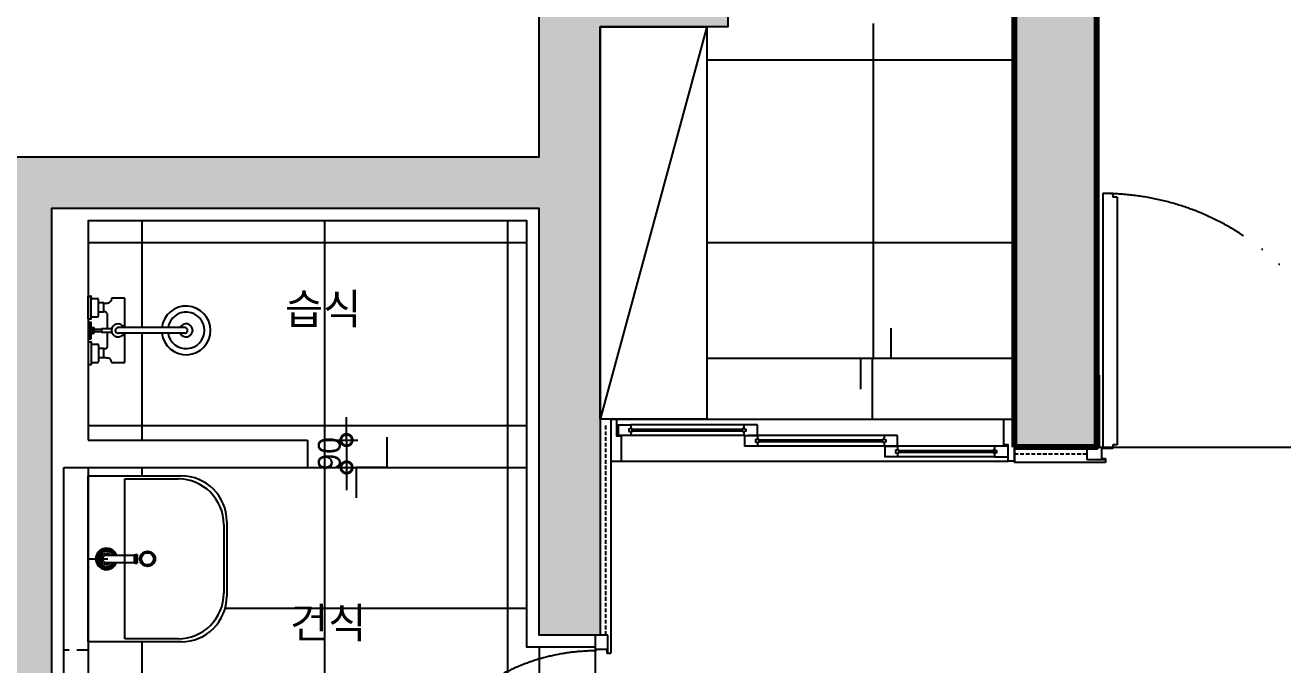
# Model space of a CAD drawing. Header units: millimetres. Extents: x 0 to 460316, y -63250 to 103204.
# Drawn here: x 234820 to 238948, y 92511 to 94611 of the extents above; entities that cross this region are included whole.
import ezdxf
from ezdxf.enums import TextEntityAlignment as Align

# ---------------------------------------------------------------- set-up
doc = ezdxf.new("R2010")
doc.units = ezdxf.units.MM
doc.header["$LTSCALE"] = 25
for name, pattern in [('ACAD_ISO05W100', [33, 24, -3, 0, -3, 0, -3]), ('DASHED', [0.75, 0.5, -0.25]), ('HID', [2.5, 1.5, -1])]:
    doc.linetypes.add(name, pattern=pattern)
for name, color, linetype in [('07-DIM WAL', 5, 'Continuous'), ('2-con', 2, 'Continuous'), ('ac-door', 30, 'Continuous'), ('ac-furniture', 152, 'Continuous'), ('ac-Ref', 8, 'Continuous'), ('ac-wall', 241, 'Continuous'), ('ac-wall-fin', 3, 'Continuous'), ('BATH', 4, 'Continuous'), ('CO-BATH', 6, 'Continuous'), ('FORM(YOURNAME)-11', 1, 'Continuous'), ('가구', 1, 'Continuous'), ('도면층8', 8, 'Continuous')]:
    doc.layers.add(name, color=color, linetype=linetype)
doc.styles.add('YOURNAME', font='HY울릉도M.TTF')
doc.styles.add('스타일1', font='HY울릉도M.TTF')
doc.styles.add('이윤정', font='l_10646.ttf')
doc.dimstyles.new('30', dxfattribs={"dimscale": 30, "dimtxt": 2.5, "dimasz": 2.5, "dimexe": 1.25, "dimexo": 2, "dimtad": 1, "dimdec": 0, "dimtxsty": '스타일1', "dimblk": 'DOTSMALL', "dimcen": 2.5, "dimclrd": 1, "dimclre": 1, "dimclrt": 7, "dimadec": 0, "dimazin": 0, "dimtfac": 1, "dimtdec": 0, "dimtix": 1, "dimtmove": 0, "dimatfit": 3, "dimldrblk": 'DOTSMALL', "dimfxl": 1.25, "dimarcsym": 0})
pattern_1 = [(0, (-66596.61737768754, -53103.5097948224), (0, 600), []), (90, (-66596.61737768754, -53103.5097948224), (-600, 3.673940397442059e-14), [])]

# ---------------------------------------------------------------- blocks, each defined once
blk = doc.blocks.new('샤워수전')
at = {"layer": 'ac-furniture'}
for p, q in [((-37.49999999999272, 1.455191522836685e-11), (-112.4999999999927, 1.455191522836685e-11)), ((-112.4999999999927, 1.455191522836685e-11), (-112.4999999999927, -8.999999999985448)), ((-37.49999999999272, 1.455191522836685e-11), (-37.49999999999272, -8.999999999985448)), ((37.50000000000728, 1.455191522836685e-11), (112.5000000000073, 1.455191522836685e-11)), ((37.50000000000728, 1.455191522836685e-11), (37.50000000000728, -8.999999999985448)), ((112.5000000000073, 1.455191522836685e-11), (112.5000000000073, -8.999999999985448)), ((-38.49999999999272, -9.999999999985448), (-111.4999999999927, -9.999999999985448)), ((-104.9999999999927, -12.99999999998545), (-104.9999999999927, -30.99999999998545)), ((-47.99999999999272, -33.99999999998545), (-101.9999999999927, -33.99999999998545)), ((-88.13560488796065, -33.99999999998545), (-89.99999999999272, -35.86439511201752)), ((-89.99999999999272, -50.86439511201752), (-89.99999999999272, -35.86439511201752)), ((-61.86439511202479, -33.99999999998545), (-59.99999999999272, -35.86439511201752)), ((-59.99999999999272, -50.86439511201752), (-59.99999999999272, -35.86439511201752)), ((-44.99999999999272, -12.99999999998545), (-44.99999999999272, -30.99999999998545)), ((-26.99999999999272, -2.864395112017519), (-27.49999999999272, -3.364395112017519)), ((-27.49999999999272, -3.364395112017519), (-27.49999999999272, -9.364395112017519)), ((-27.49999999999272, -9.364395112017519), (-26.99999999999272, -9.864395112017519)), ((-26.99999999999272, -2.864395112017519), (27.00000000000728, -2.864395112017519)), ((-26.99999999999272, -9.864395112017519), (27.00000000000728, -9.864395112017519)), ((-9.999999999992724, -9.864395112017519), (-9.999999999992724, -15.36439511201752)), ((-9.999999999992724, -15.36439511201752), (-9.499999999992724, -15.86439511201752)), ((-9.499999999992724, -15.86439511201752), (9.500000000007276, -15.86439511201752)), ((-9.099999999853026, -15.86439511201752), (-9.099999999853026, -20.06439511197095)), ((-9.099999999853026, -20.06439511197095), (9.100000000100408, -20.06439511197095)), ((-3.999999999992724, -20.06439511197095), (-3.999999999992724, -43.36439511201752)), ((4.000000000007276, -20.06439511197095), (4.000000000007276, -43.36439511201752)), ((9.100000000100408, -15.86439511201752), (9.100000000100408, -20.06439511197095)), ((10.00000000000728, -15.36439511201752), (9.500000000007276, -15.86439511201752)), ((10.00000000000728, -9.864395112017519), (10.00000000000728, -15.36439511201752)), ((27.00000000000728, -2.864395112017519), (27.50000000000728, -3.364395112017519)), ((27.50000000000728, -9.364395112017519), (27.00000000000728, -9.864395112017519)), ((27.50000000000728, -3.364395112017519), (27.50000000000728, -9.364395112017519)), ((38.50000000000728, -9.999999999985448), (111.5000000000073, -9.999999999985448)), ((45.00000000000728, -12.99999999998545), (45.00000000000728, -30.99999999998545)), ((48.00000000000728, -33.99999999998545), (102.0000000000073, -33.99999999998545)), ((61.86439511203935, -33.99999999998545), (60.00000000000728, -35.86439511201752)), ((60.00000000000728, -50.86439511201752), (60.00000000000728, -35.86439511201752)), ((88.1356048879752, -33.99999999998545), (90.00000000000728, -35.86439511201752)), ((90.00000000000728, -50.86439511201752), (90.00000000000728, -35.86439511201752)), ((105.0000000000073, -12.99999999998545), (105.0000000000073, -30.99999999998545)), ((-104.9999999999927, -76.36440231603046), (-104.9999999999927, -120.3643749907933)), ((-89.49999999999272, -51.36439511201752), (-89.99999999999272, -50.86439511201752)), ((-89.49999999999272, -51.36439511201752), (-60.49999999999272, -51.36439511201752)), ((-60.49999999999272, -51.36439511201752), (-59.99999999999272, -50.86439511201752)), ((-5.77330269174854, -61.91294491149893), (-53.82818862143176, -61.91294491149893)), ((-5.77330269174854, -43.36439511201752), (-5.77330269174854, -77.36439511201752)), ((5.773702692014922, -43.36439511201752), (-5.77330269174854, -43.36439511201752)), ((4.545899009106506, -77.36439511201752), (5.773702692014922, -77.36439511201752)), ((5.773702692014922, -43.36439511201752), (5.773702692014922, -77.36439511201752)), ((53.82818862167915, -61.91279089426098), (5.773702692014922, -61.91279089426098)), ((60.50000000000728, -51.36439511201752), (60.00000000000728, -50.86439511201752)), ((60.50000000000728, -51.36439511201752), (89.50000000000728, -51.36439511201752)), ((89.50000000000728, -51.36439511201752), (90.00000000000728, -50.86439511201752)), ((106.0000000000073, -120.3643951120175), (106.0000000000073, -76.38205905094219)), ((-104.9999999999927, -120.3643951120175), (-9.499999999992724, -120.3643951120175)), ((-9.499999999992724, -316.9075429933), (-9.499999999992724, -98.36439511201752)), ((9.500000000007276, -316.9075429933), (9.500000000007276, -98.36439511201752)), ((9.500000000007276, -120.3643951120175), (106.0000000000073, -120.3643951120175)), ((-9.499999999992724, -315.438937776009), (-9.510565162861894, -315.4643472756579)), ((-9.499999999992724, -315.438937776009), (-9.510565162861894, -315.4643472756579)), ((-9.499999999992724, -314.207874683183), (-9.505654351312842, -314.2181904502067)), ((-9.499999999992724, -316.9075429933), (-9.035036904730077, -319.8320333619922)), ((-9.499999999992724, -316.9075429933), (-9.035036904730077, -319.8320333619922)), ((-9.035036904730077, -319.8320333619922), (-7.685661446295853, -322.4702542370505)), ((-9.035036904730077, -319.8320333619922), (-7.685661446295853, -322.4702542370505)), ((-7.685661446295853, -322.4702542370505), (-5.583959896575834, -324.5639581777941)), ((-7.685661446295853, -322.4702542370505), (-5.583959896575834, -324.5639581777941)), ((-5.583959896575834, -324.5639581777941), (-2.935661446295853, -325.9081988551043)), ((-5.583959896575834, -324.5639581777941), (-2.935661446295853, -325.9081988551043)), ((-2.935661446295853, -325.9081988551043), (7.275957614183426e-12, -326.3713926253695)), ((-2.935661446295853, -325.9081988551043), (7.275957614183426e-12, -326.3713926253695)), ((7.275957614183426e-12, -326.3713926253695), (2.935661446776066, -325.9081988551043)), ((7.275957614183426e-12, -326.3713926253695), (2.935661446776066, -325.9081988551043)), ((2.935661446776066, -325.9081988551043), (5.583959896823217, -324.5639581777941)), ((2.935661446776066, -325.9081988551043), (5.583959896823217, -324.5639581777941)), ((5.583959896823217, -324.5639581777941), (7.685661446776066, -322.4702542370505)), ((5.583959896823217, -324.5639581777941), (7.685661446776066, -322.4702542370505)), ((7.685661446776066, -322.4702542370505), (9.03503690497746, -319.8320333619922)), ((7.685661446776066, -322.4702542370505), (9.03503690497746, -319.8320333619922)), ((9.03503690497746, -319.8320333619922), (9.500000000007276, -316.9075429933)), ((9.03503690497746, -319.8320333619922), (9.500000000007276, -316.9075429933))]:
    blk.add_line(p, q, dxfattribs=at)
for centre, radius, start, end in [((-111.4999999999927, -8.999999999752617), 1, 180, 270), ((-107.9999999999927, -12.99999999975262), 3, 0, 90), ((-101.9999999999927, -30.99999999975262), 3, 180, 270), ((-47.99999999999272, -30.99999999975262), 3, 270, 0), ((-41.99999999999272, -12.99999999975262), 3, 90, 180), ((-38.49999999999272, -8.999999999752617), 1, 270, 0), ((38.50000000000728, -8.999999999752617), 1, 180, 270), ((42.00000000000728, -12.99999999975262), 3, 0, 90), ((48.00000000000728, -30.99999999975262), 3, 180, 270), ((102.0000000000073, -30.99999999975262), 3, 270, 0), ((108.0000000000073, -12.99999999975262), 3, 90, 180), ((111.5000000000073, -8.999999999752617), 1, 270, 0), ((7.275957614183426e-12, -98.36439511201752), 21.5, 296.2062961458904, 243.7942278504468), ((7.275957614183426e-12, -98.36439511201752), 9.5, 0, 180), ((7.275957614183426e-12, -321.5133745253406), 80, 96.81996702588303, 83.18003297411698), ((7.275957614183426e-12, -321.5133745253406), 60, 99.11017015924081, 80.88982984075919), ((7.275957614183426e-12, -321.5133745253406), 21.5522680307, 116.1542253807769, 63.8457746192231), ((7.275957614183426e-12, -321.5133745253406), 21.5501968505, 116.1569295555528, 63.84307044444723)]:
    blk.add_arc(centre, radius, start, end, dxfattribs=at)
for points in [[(-17.69373947893473, -2.864468095343909), (-17.72736679715308, -2.853840226991451)], [(22.30626052106527, -2.864468095343909), (22.27263320284692, -2.853840226991451)], [(-104.9999999999927, -76.36439511201752), (-102.9887918874083, -76.33863276870397), (-100.9964747112172, -76.07243267934246), (-99.06278341844882, -75.52380511349475), (-97.22759781055356, -74.70389279814844), (-95.52872908207792, -73.62970288259385), (-94.00117381964083, -72.32329884821957), (-93.31166390422004, -71.59123707724211), (-92.67644198936614, -70.81160882160475), (-92.09889375883358, -69.98834492660535), (-91.8326518419126, -69.56169319989567), (-91.70531206181477, -69.34485515415145), (-91.58188282930496, -69.12576813482156)], [(-53.82818862119893, -61.9128384138312), (-54.74214602773282, -61.85698089258221), (-56.08084310054983, -61.56372039088455), (-57.3678812242506, -61.00214543727634), (-58.55026144207659, -60.15683564565552), (-59.33720729150082, -59.32308663403091)], [(-5.77330269174854, -77.36439511201752), (-5.738629679886799, -77.60761056187039), (-5.72682708431239, -77.6452663969103)], [(5.773702692014922, -77.36439511201752), (5.73902968015318, -77.60761056187039), (5.728259468225588, -77.64219306058658)], [(53.82858862146531, -61.9128384138312), (54.7425460279992, -61.85698089258221), (56.08124310081621, -61.56372039088455), (57.36828122451698, -61.00214543727634), (58.55066144234297, -60.15683564565552), (59.3376072917672, -59.32308663403091)], [(89.00000000000728, -53.36439511178469), (89.35067545413767, -57.37255426657794), (89.5259927655643, -59.37663563013484), (89.7012608090954, -61.38072130455112), (89.78905620170553, -62.38275002221053), (89.87596299430152, -63.38485649110225), (90.16825799644721, -65.37363607877342), (90.41938536009548, -66.3473981735151), (90.73995836335962, -67.30059220640396), (91.12811127911118, -68.22832054177707), (91.34692529403401, -68.6811246212892), (91.46240646648948, -68.9045015033189), (91.58188282955234, -69.12576813482156)], [(106.0000000000073, -76.38205905094219), (105.0000000000073, -76.36439511201752), (102.9887918876557, -76.33863276870397), (100.9964747116974, -76.07243267934246), (99.0627834186962, -75.52380511349475), (97.22759781080094, -74.70389279814844), (95.5287290823253, -73.62970288259385), (94.00117381988821, -72.32329884821957), (93.31166390446742, -71.59123707724211), (92.67644198961352, -70.81160882160475), (92.09889375908097, -69.98834492660535), (91.83265184215998, -69.56169319989567), (91.70531206206215, -69.34485515415145), (91.58188282955234, -69.12576813482156)]]:
    blk.add_spline(points, degree=3, dxfattribs=at)
for points, knots in [([(-88.82494844518078, -51.36439511203207), (-88.85412541364349, -51.69772844536055), (-88.8833023821062, -52.03106177868904), (-88.9124793505689, -52.36439511201752), (-88.94165630110365, -52.69772824057145), (-89.08777880584239, -54.36711009043211), (-89.2920158049019, -56.7045378749317), (-89.52636513279867, -59.37661757715978), (-89.67097162576829, -61.04675766105356), (-89.79076048383286, -62.38267671472568), (-89.89687318177312, -63.71865459955006), (-90.069951497062, -65.05215287010651), (-90.40832292029518, -66.3507736485335), (-90.72856880637119, -67.30483139683201), (-91.05239972238633, -68.07871266172151), (-91.30785592422035, -68.60695537502761), (-91.46156878690817, -68.90494841101463), (-91.54177810717374, -69.05216148434556), (-91.58188282930496, -69.12576813482156)], [-1.003823242490735, -1.003823242490735, -1.003823242490735, -1.003823242490735, 0, 0, 0, 1.003822625803766, 5.027292904338545, 7.03902804382435, 9.050763184832075, 10.05663076159242, 11.06249862843851, 13.07264305524391, 14.07826603122035, 15.08392298809282, 16.08957827210449, 16.59248095409125, 16.84394294438646, 17.09540571221282, 17.09540571221282, 17.09540571221282, 17.09540571221282]), ([(-59.33695719646494, -59.32322201783245), (-59.52971793055622, -59.05756802736141), (-60.0087091248206, -58.39744436291221), (-60.56013885917491, -57.15110106786597), (-60.84201171361929, -55.56563420471502), (-60.9422729620419, -53.95006154975272), (-61.03658963891212, -52.86671971518081), (-61.08032707426901, -52.36434203361569), (-61.10934582215123, -52.03102639308781), (-61.13836457003345, -51.69771075255994), (-61.16738331791566, -51.36439511203207)], [0, 0, 0, 0, 0.9835814198903122, 2.444101705576033, 4.038660494740149, 5.788022247639605, 7.300749490984606, 7.300749490984606, 7.300749490984606, 8.304408030305042, 8.304408030305042, 8.304408030305042, 8.304408030305042]), ([(59.33735719673132, -59.32322201783245), (59.5301179308226, -59.05756802736141), (60.00910912508698, -58.39744436291221), (60.56053885944129, -57.15110106786597), (60.84241171388567, -55.56563420471502), (60.94267296230828, -53.95006154975272), (61.0369896391785, -52.86671971518081), (61.08072707453539, -52.36434203361569), (61.10974582241761, -52.03102639308781), (61.13876457029983, -51.69771075255994), (61.16778331818205, -51.36439511203207)], [0, 0, 0, 0, 0.9835814198903122, 2.444101705576033, 4.038660494740149, 5.788022247639605, 7.300749490984606, 7.300749490984606, 7.300749490984606, 8.304408030305042, 8.304408030305042, 8.304408030305042, 8.304408030305042]), ([(88.82495870160346, -51.36439511203207), (88.85413225134107, -51.69772844536055), (88.88330580107868, -52.03106177868904), (88.91247935081628, -52.36439511201752), (88.94165290054661, -52.69772844527324), (88.97082645027695, -53.03106177852897), (89.00000000000728, -53.36439511178469)], [-1.003822625785243, -1.003822625785243, -1.003822625785243, -1.003822625785243, 0, 0, 0, 1.003822625551522, 1.003822625551522, 1.003822625551522, 1.003822625551522])]:
    blk.add_open_spline(points, degree=3, knots=knots, dxfattribs=at)
blk = doc.blocks.new('_DotSmall')
at = {"color": 0, "linetype": 'ByBlock', "const_width": 0.5}
blk.add_lwpolyline([(-0.0625, 0, 1), (0.0625, 0, 1)], format="xyb", close=True, dxfattribs=at)
blk = doc.blocks.new('*D380')
at = {"layer": '07-DIM WAL', "color": 1, "lineweight": -2}
for p, q in [((-5629.533589582021, -35406.31329487213), (-5629.533589582021, -35331.31329487213)), ((-5697.649473873027, -35406.31329487213), (-5592.033589582021, -35406.31329487213)), ((-5629.533589582021, -35406.31329487213), (-5629.533589582021, -35496.31329487213)), ((-5697.649473873027, -35496.31329487213), (-5592.033589582021, -35496.31329487213)), ((-5629.533589582021, -35496.31329487213), (-5629.533589582021, -35571.31329487213))]:
    blk.add_line(p, q, dxfattribs=at)
at = {"layer": 'Defpoints', "color": 0}
for p in [(-5757.649473873027, -35406.31329487213), (-5757.649473873027, -35496.31329487213), (-5629.533589582021, -35496.31329487213)]:
    blk.add_point(p, dxfattribs=at)
at = {"layer": '07-DIM WAL', "color": 1, "lineweight": -2, "xscale": 75, "yscale": 75, "zscale": 75}
for p, rotation in [((-5629.533589582021, -35406.31329487213), 270), ((-5629.533589582021, -35496.31329487213), 90)]:
    blk.add_blockref('_DotSmall', p, dxfattribs=dict(at, rotation=rotation))
at = {"layer": '07-DIM WAL', "color": 7, "insert": (-5685.78358958203, -35451.31329487212), "char_height": 75, "attachment_point": 5, "rotation": 90, "style": '스타일1'}
blk.add_mtext('90', dxfattribs=at)
blk = doc.blocks.new('A$C43c8e90a')
h = blk.add_hatch()
h.set_pattern_fill('_USER', scale=600, double=1, pattern_type=0)
h.set_pattern_definition(pattern_1)
h.paths.add_polyline_path([(32577.456551918, 13066.74712238678), (30322.456551918, 13066.74712238678), (30322.456551918, 11659.74712238796), (30342.456551918, 11659.74712238796), (30342.456551918, 11649.74712238796), (30367.45655191921, 11649.74712238796), (30367.4565519204, 12499.74712238542), (30407.4565519204, 12499.74712238542), (30407.4565519204, 12498.80542427005, -0.4004913051079977), (31217.45655191767, 11649.74775148981), (31217.45655191767, 11649.7471223863), (31242.45655191776, 11649.7471223863), (31242.45655191776, 11659.92165479045), (31709.456551918, 11659.92165479045), (31709.456551918, 12366.74712238678), (32234.456551918, 12366.74712238678), (32577.456551918, 12366.74712238678)])
h.paths.add_polyline_path([(34302.456551918, 13421.74712238678), (32577.456551918, 13421.74712238678), (32577.456551918, 13066.74712238678), (32577.456551918, 12366.74712238678), (33434.456551918, 12366.74712238678), (34302.456551918, 12366.74712238678)])
h.paths.add_polyline_path([(35232.456551918, 12631.74712238678), (35867.456551918, 12631.74712238678), (35867.456551918, 13421.74712238678), (35092.456551918, 13421.74712238678), (34302.456551918, 13421.74712238678), (34302.456551918, 12366.74712238678), (34302.456551918, 11595.63231177317), (34567.456551918, 11595.63231177317), (35147.456551918, 11595.63231177317), (35232.456551918, 11595.63231177317)])
h.paths.add_polyline_path([(35158.456551918, 3924.747122386776), (35005.456551918, 3924.747122386776), (32305.456551918, 3924.747122386776), (31790.45655191642, 3924.747122386776), (31790.45655191642, 3769.747122386529), (31800.45655191642, 3769.747122386543), (31800.45655191642, 3744.747122386776, -0.399871792444394), (32612.59474920662, 2971.624467742346), (32613.57920656234, 2971.624467742346), (32613.57920656234, 2931.624467742346), (31800.456551918, 2931.624467741218), (31800.456551918, 2906.624467741218), (31790.456551918, 2906.624467741203), (31790.456551918, 2844.747122386776), (31980.456551918, 2844.747122386776), (31980.456551918, 2854.747122386776), (32030.456551918, 2854.747122386769), (35018.456551918, 2854.747122386783), (35068.45655191799, 2854.747122386769), (35068.45655191799, 2844.747122386776), (35158.456551918, 2844.747122386776)])
h.paths.add_polyline_path([(32167.456551918, 3829.747122386776, -1), (32047.456551918, 3829.747122386776, -1)], flags=16)
h.paths.add_polyline_path([(31800.45655191642, 3744.747122386776), (31800.456551911, 2971.624467741218), (32612.59474920662, 2971.624467742346, 0.3998717924443939)], flags=17)
h.paths.add_polyline_path([(27162.456551918, 10371.76440410902), (27137.45655191799, 10371.76440410902), (26247.456551918, 10371.76440410904), (26222.456551918, 10371.76440410902), (26222.456551918, 10361.74712238678), (26152.53305340227, 10361.74712238678), (26152.53305340227, 9272.329202740832), (27162.456551918, 9272.329202740832)])
h = blk.add_hatch()
h.set_pattern_fill('_USER', scale=600, double=1, pattern_type=0)
h.set_pattern_definition(pattern_1)
h.paths.add_polyline_path([(25562.456551918, 8914.747122386776), (24842.456551918, 8914.747122386776), (24122.456551918, 8914.747122386776), (24122.456551918, 8887.247122386776), (24427.456551918, 8887.247122386776, -0.414213562373095), (24577.456551918, 8737.247122386776), (24577.456551918, 8492.247122386776, -0.4142135623730951), (24427.456551918, 8342.247122386776), (24122.456551918, 8342.247122386776), (24122.456551918, 8218.71723568932), (24168.82061613264, 8217.612389236529), (24168.82061613264, 8224.820568801886, -0.4142135623730951), (24172.82061613264, 8228.820568801886), (24184.93689388601, 8228.820568801886, -0.4142135623730951), (24188.93689388601, 8224.820568801886), (24188.93689388601, 8217.133022328213), (24269.21495699156, 8215.22001200953, -0.4072523879788155), (24283.85761141381, 8200.224269142374, -0.3717239760441174), (24298.5631723743, 8214.623160272487, -0.003515168850176892), (24329.48480845464, 8213.78094645356, -0.212895747325907), (24344.89581428243, 8219.069476441582, -0.02188718661985364), (24672.91791526305, 8183.260960917833, -0.2920779422682452), (24758.20442681773, 8078.464604609697, -0.03623466771687046), (24762.456551918, 8019.866823322714, -0.03623466771192052), (24758.20442681779, 7961.269042043758, -0.29207794226907), (24672.91791526302, 7856.472685735222, -0.02188718661971346), (24344.89581428436, 7820.664170211596, -0.2128957473514062), (24329.48480845464, 7825.952700199465, -0.003515168850151014), (24298.56317237453, 7825.110486380545, -0.3717239760478759), (24283.85761141381, 7839.50937751068, -0.4072523879786914), (24269.21495699156, 7824.513634643525), (24122.456551918, 7821.016410963726), (24122.456551918, 7639.747122386776), (25602.456551918, 7639.747122386783), (25602.456551918, 7651.586988925017), (25129.2964184563, 7651.586988924966), (25129.29641845629, 7683.586988924966), (25130.07126886037, 7683.586988924966, -0.3186883346906755), (25602.456551918, 8285.45505254643), (25602.456551918, 8324.692010203486), (25562.456551918, 8324.714842332789)])
h.paths.add_polyline_path([(25562.456551918, 9724.747122386776), (24122.456551918, 9724.747122386776), (24122.456551918, 9477.247122386783), (24131.45655191776, 9477.247122386783, -0.4142135623730951), (24132.45655191776, 9476.247122386783), (24132.45655191776, 9472.747122386776, 0.4142135623721628), (24135.45655191776, 9469.747122386783), (24153.45655191776, 9469.747122386783, -0.4142135623730951), (24156.45655191776, 9466.747122386783), (24156.45655191776, 9412.747122386798, -0.4142135623743828), (24153.45655191776, 9409.747122386783), (24135.45655191776, 9409.747122386783, 0.4142172114565775), (24132.45655191799, 9406.747085010582), (24132.45655191776, 9403.247122386783, -0.4142135623730951), (24131.45655191776, 9402.247122386783), (24122.456551918, 9402.247122386783), (24122.456551918, 9327.247122386783), (24131.45655191776, 9327.247122386783, -0.4142135623730951), (24132.45655191776, 9326.247122386783), (24132.45655191776, 9322.747122386776, 0.4142135623721628), (24135.45655191776, 9319.747122386783), (24153.45655191776, 9319.747122386783, -0.4142135623730951), (24156.45655191776, 9316.747122386783), (24156.45655191776, 9262.747122386798, -0.4142135623743606), (24153.45655191776, 9259.747122386783), (24135.45655191776, 9259.747122386783, 0.4142172114565775), (24132.45655191799, 9256.747085010582), (24132.45655191776, 9253.247122386783, -0.4142135623730951), (24131.45655191776, 9252.247122386783), (24122.456551918, 9252.247122386783), (24122.456551918, 9004.747122386776), (24842.456551918, 9004.747122386776), (24842.456551918, 8914.747122386776), (25562.456551918, 8914.747122386776)])
h.paths.add_polyline_path([(24138.32094703002, 9373.847122386876), (24138.72094702993, 9373.847122386876), (24138.32094703002, 9374.247122386783)], flags=16)
edge = h.paths.add_edge_path(flags=16)
edge.add_line((24364.53599162957, 9355.247122386783), (24242.82094703002, 9355.247122386783))
edge.add_line((24242.82094703002, 9355.247122386783), (24242.82094703002, 9259.747122386783))
edge.add_line((24242.82094703002, 9259.747122386783), (24198.82094703002, 9259.747122386783))
edge.add_spline(control_points=[(24198.82094703002, 9259.747122386783), (24198.82848197973, 9260.418146590491), (24198.84354681932, 9261.759744396317), (24198.57616610202, 9263.760734604912), (24198.02576029724, 9265.70073531507), (24197.20293828147, 9267.542350158714), (24196.12518503051, 9269.246954361406), (24195.03224752142, 9270.524840343307), (24194.05573552864, 9271.44448111677), (24193.27544554128, 9272.080290146878), (24192.5887592436, 9272.562096526322), (24192.0908540511, 9272.872571766966), (24191.80187731856, 9273.042634232566), (24191.65550575788, 9273.124371143866), (24191.58232005282, 9273.165239557471)], knot_values=[0, 0, 0, 0, 2.011373105731112, 4.021395547924806, 6.031409035873605, 8.041424563247064, 10.0514093719637, 12.06141349654371, 13.06706669719999, 14.0727142985489, 15.07836105531833, 15.58126905309736, 15.83273308169298, 16.08419659291641, 16.08419659291641, 16.08419659291641, 16.08419659291641], degree=3, periodic=0)
edge.add_spline(control_points=[(24191.58232005282, 9273.165239557471), (24191.50871340235, 9273.205344279602), (24191.36150032902, 9273.285553599868), (24191.06350729303, 9273.439266462556), (24190.53526457972, 9273.69472266439), (24189.76138331484, 9274.018553580405), (24188.80732556654, 9274.33879946648), (24187.50870478811, 9274.677170889714), (24186.17520651755, 9274.850249205003), (24184.83922863273, 9274.956361902943), (24183.50330957906, 9275.076150761008), (24181.83316949516, 9275.220757253977), (24179.16108979293, 9275.455106581874), (24176.82366200844, 9275.659343580934), (24175.15428015857, 9275.805466085672), (24174.82094703002, 9275.834643036207)], knot_values=[0, 0, 0, 0, 0.2514627678263643, 0.5029247581215692, 1.00582744010833, 2.011482724119999, 3.01713968099247, 4.022762656968908, 6.032907083774312, 7.038774950620397, 8.044642527380745, 10.05637766838847, 12.06811280787428, 16.09158308640905, 17.09540571221282, 17.09540571221282, 17.09540571221282, 17.09540571221282], degree=3, periodic=0)
edge.add_line((24174.44164966678, 9275.867825023553), (24173.82094703002, 9275.247122386783))
edge.add_line((24173.82094703002, 9275.247122386783), (24173.82094703002, 9304.747122386783))
edge.add_line((24173.82094703002, 9304.747122386783), (24173.32094703002, 9304.747122386783))
edge.add_line((24173.32094703002, 9304.747122386783), (24174.43292818285, 9303.63514123395))
edge.add_spline(control_points=[(24174.82089395162, 9303.666795312507), (24175.32327163318, 9303.710532747864), (24176.40661346776, 9303.804849424734), (24178.02218612272, 9303.905110673157), (24179.60765298587, 9304.186983527601), (24180.85399628092, 9304.738413261955), (24181.51411994536, 9305.21740445622), (24181.77977393584, 9305.410165190311)], knot_values=[0, 0, 0, 0, 1.512727243345001, 3.262088996244456, 4.856647785408573, 6.317168071094294, 7.300749490984606, 7.300749490984606, 7.300749490984606, 7.300749490984606], degree=3, periodic=0)
edge.add_spline(control_points=[(24181.77963855203, 9305.409915095275), (24182.06727370917, 9305.66283509766), (24182.71956238949, 9306.23639799669), (24183.49322003963, 9307.342980352856), (24184.05827668715, 9308.6410034586), (24184.3306681567, 9309.851326891192), (24184.35831630739, 9310.613612471578), (24184.36939033183, 9310.918933765577)], knot_values=[0, 0, 0, 0, 1.146482090706621, 2.599950915042485, 4.004170826729847, 5.374612935913888, 6.290275648728065, 6.290275648728065, 6.290275648728065, 6.290275648728065], degree=3, periodic=0)
edge.add_line((24184.3694968295, 9310.919687325804), (24184.3694968295, 9358.973819695027))
edge.add_line((24184.3694968295, 9358.973819695027), (24165.82094703002, 9358.973819695027))
edge.add_line((24165.82094703002, 9358.973819695027), (24165.82094703002, 9360.747122386783))
edge.add_line((24165.82094703002, 9360.747122386783), (24142.52094702997, 9360.747122386783))
edge.add_line((24142.52094702997, 9360.747122386783), (24142.52094702997, 9355.647122386923))
edge.add_line((24142.52094702997, 9355.647122386923), (24138.72094703016, 9355.647122386923))
edge.add_line((24138.72094703016, 9355.647122386923), (24137.82094703002, 9354.747122386783))
edge.add_line((24137.82094703002, 9354.747122386783), (24132.32094703002, 9354.747122386783))
edge.add_line((24132.32094703002, 9354.747122386783), (24132.32094703002, 9337.247122386783))
edge.add_line((24132.32094703002, 9337.247122386783), (24125.32094703002, 9337.247122386783))
edge.add_line((24125.32094703002, 9337.247122386783), (24125.32094703002, 9392.247122386783))
edge.add_line((24125.32094703002, 9392.247122386783), (24132.32094703002, 9392.247122386783))
edge.add_line((24132.32094703002, 9392.247122386783), (24132.32094703002, 9354.747122386783))
edge.add_line((24132.32094703002, 9354.747122386783), (24137.82094703002, 9354.747122386783))
edge.add_line((24137.82094703002, 9354.747122386783), (24138.72094703016, 9355.647122386923))
edge.add_line((24138.72094703016, 9355.647122386923), (24142.52094702997, 9355.647122386923))
edge.add_line((24142.52094702997, 9355.647122386923), (24142.52094702997, 9368.747122386783))
edge.add_line((24142.52094702997, 9368.747122386783), (24165.82094703002, 9368.747122386783))
edge.add_line((24165.82094703002, 9368.747122386783), (24165.82094703002, 9370.520825078791))
edge.add_line((24165.82094703002, 9370.520825078791), (24184.36934281226, 9370.520825078791))
edge.add_line((24184.36934281226, 9370.520825078791), (24184.36934281226, 9418.576047249015))
edge.add_spline(control_points=[(24181.77963855203, 9424.084729678543), (24182.06727370917, 9423.831809676158), (24182.71956238949, 9423.258246777128), (24183.49322003963, 9422.151664420962), (24184.05827668715, 9420.853641315218), (24184.3306681567, 9419.643317882626), (24184.35831630739, 9418.88103230224), (24184.36939033183, 9418.575711008241)], knot_values=[0, 0, 0, 0, 1.146482090706621, 2.599950915042485, 4.004170826729847, 5.374612935913888, 6.290275648728065, 6.290275648728065, 6.290275648728065, 6.290275648728065], degree=3, periodic=0)
edge.add_spline(control_points=[(24174.82089395162, 9425.827849461311), (24175.32327163318, 9425.784112025955), (24176.40661346776, 9425.689795349084), (24178.02218612272, 9425.589534100662), (24179.60765298587, 9425.307661246217), (24180.85399628092, 9424.756231511863), (24181.51411994536, 9424.277240317599), (24181.77977393584, 9424.084479583507)], knot_values=[0, 0, 0, 0, 1.512727243345001, 3.262088996244456, 4.856647785408573, 6.317168071094294, 7.300749490984606, 7.300749490984606, 7.300749490984606, 7.300749490984606], degree=3, periodic=0)
edge.add_line((24174.43329800904, 9425.859473365796), (24173.82094703002, 9425.247122386783))
edge.add_line((24173.82094703002, 9425.247122386783), (24173.82094703002, 9454.747122386783))
edge.add_line((24173.82094703002, 9454.747122386783), (24173.32094703002, 9454.747122386783))
edge.add_line((24173.32094703002, 9454.747122386783), (24174.44166287471, 9453.626406542084))
edge.add_spline(control_points=[(24173.82094703004, 9453.57208108838), (24174.15428036336, 9453.601254638117), (24174.48761369669, 9453.630428187855), (24174.82094703002, 9453.659601737592)], knot_values=[-1.003822625785243, -1.003822625785243, -1.003822625785243, -1.003822625785243, 0, 0, 0, 0], degree=3, periodic=0)
edge.add_spline(control_points=[(24174.82094703002, 9453.659601737592), (24175.15428036328, 9453.688775287323), (24175.48761369653, 9453.717948837053), (24175.82094702979, 9453.747122386783)], knot_values=[0, 0, 0, 0, 1.003822625551522, 1.003822625551522, 1.003822625551522, 1.003822625551522], degree=3, periodic=0)
edge.add_spline(control_points=[(24175.82094702979, 9453.747122386783), (24177.15700364392, 9453.863936864298), (24179.16108856515, 9454.039158580563), (24181.83316973117, 9454.273483600424), (24183.50330954984, 9454.41809449785), (24184.83922863814, 9454.537882780933), (24186.17520651437, 9454.643995621365), (24187.50870478869, 9454.817073875456), (24188.80732556635, 9455.15544530929), (24189.76138331494, 9455.475691192827), (24190.53526457967, 9455.799522109592), (24191.06350729315, 9456.054978311091), (24191.36150032889, 9456.208691174237), (24191.50871340233, 9456.288900494306), (24191.58232005282, 9456.329005216328)], knot_values=[0, 0, 0, 0, 4.023470278787017, 6.035205418272822, 8.04694055926026, 9.052808136020609, 10.05867600288681, 12.06882042969221, 13.07444340572679, 14.08010036252504, 15.08575564653671, 15.58865832852348, 15.8401203189256, 16.09158308664135, 16.09158308664135, 16.09158308664135, 16.09158308664135], degree=3, periodic=0)
edge.add_spline(control_points=[(24191.58232005282, 9456.329005216328), (24191.655505758, 9456.369873629934), (24191.80187731894, 9456.451610541219), (24192.09085404899, 9456.621673006906), (24192.58875926843, 9456.932148246618), (24193.27544534764, 9457.41395463363), (24194.05573623466, 9458.049763632582), (24195.03224378024, 9458.969404560063), (24196.12521515074, 9460.247289369203), (24197.20282830925, 9461.95189842389), (24198.02617007298, 9463.793495266531), (24198.57463697289, 9465.733563129179), (24198.8492552089, 9467.73430267183), (24198.80794580712, 9469.410346696532), (24198.83096581617, 9470.413849911783), (24198.83861096895, 9470.747122386783)], knot_values=[0, 0, 0, 0, 0.2514635112234309, 0.5029275398190478, 1.005835537598077, 2.011482294367507, 3.017129895716415, 4.022783096372697, 6.032787220952706, 8.04277202966934, 10.0527875570428, 12.06280104521559, 14.0728234871785, 16.0841965926768, 17.08435258787872, 17.08435258787872, 17.08435258787872, 17.08435258787872], degree=3, periodic=0)
edge.add_line((24198.83861096895, 9470.747122386783), (24242.82094703002, 9470.747122386783))
edge.add_line((24242.82094703002, 9470.747122386783), (24242.82094703002, 9374.247122386783))
edge.add_line((24242.82094703002, 9374.247122386783), (24364.53599162957, 9374.247122386783))
edge.add_arc((24443.96992644331, 9364.747122386783), 79.99999999997458, -173.1800329741527, 173.1800329741527, ccw=False)
edge = h.paths.add_edge_path(flags=0)
edge.add_line((24199.82094703002, 9369.356894615441), (24199.82094703002, 9370.520825078791))
edge.add_spline(control_points=[(24199.82094703002, 9370.520825078791), (24199.90327571561, 9370.514841876124), (24199.99752902395, 9370.507992056511), (24200.08684033951, 9370.479223500159), (24200.0981383264, 9370.47557762661)], knot_values=[0, 0, 0, 0, 0.2456745261493301, 0.281258430073282, 0.281258430073282, 0.281258430073282, 0.281258430073282], degree=3, periodic=0)
edge.add_arc((24220.82094703002, 9364.747122386783), 21.5000000000009, 164.4967733454718, 167.6192010828271)
h.paths.add_polyline_path([(25602.456551918, 8285.45505254643, 0.3186883346906755), (25130.07126886037, 7683.586988924966), (25141.29641845629, 7683.586988924966), (25141.29641845629, 7698.586988924966), (25602.45655191799, 7698.586988925017)], flags=17)
h = blk.add_hatch()
h.set_pattern_fill('_USER', color=256, scale=600, double=1, pattern_type=0)
h.set_pattern_definition([(0, (30600.10602579103, 44411.06041725889), (0, 600), []), (90, (30600.10602579103, 44411.06041725889), (-600, 3.673940397442059e-14), [])])
h.paths.add_polyline_path([(27162.456551918, 9272.329202740832), (26152.53305340227, 9272.329202740832), (26152.53305340227, 9073.747122386776), (27127.38005043374, 9073.747122386776), (27162.456551918, 9073.747122386776)])
at = {"layer": 'ac-Ref'}
h = blk.add_hatch(color=256, dxfattribs=at)
h.dxf.hatch_style = 1
h.paths.add_polyline_path([(27432.456551918, 12355.052533009), (26887.456551918, 12355.052533009), (26887.456551918, 13365.052533009), (27452.456551918, 13365.052533009), (27452.456551918, 13565.052533009), (26687.456551918, 13565.052533009), (26687.456551918, 12155.052533009), (27162.45655191799, 12155.052533009), (27162.456551918, 8981.747122386776), (27432.456551918, 8981.747122386776)])
h.paths.add_polyline_path([(30322.456551918, 11521.74712238678), (30322.456551918, 13766.74712238678), (30092.456551918, 13766.74712238678), (30092.456551918, 13365.052533009), (30132.456551918, 13365.052533009), (30132.456551918, 9190.052533009002), (28362.456551918, 9190.052533009002), (28362.456551918, 8981.747122386776), (30322.456551918, 8981.747122386776)])
h.paths.add_polyline_path([(34300.456551918, 11394.74712238678), (34567.456551918, 11394.74712238678), (34567.456551918, 11595.63231177317), (34302.456551918, 11595.63231177317), (34302.456551918, 12366.74712238678), (33434.456551918, 12366.74712238678), (33434.456551918, 12166.74712238678), (34124.456551918, 12166.74712238678), (34124.456551918, 9191.747122386776), (33312.456551918, 9191.747122386776), (33312.456551918, 9056.747122386776), (34307.456551918, 9056.747122386776), (34307.456551918, 9256.747122386776), (34300.456551918, 9256.747122386776)])
h.paths.add_polyline_path([(36067.456551918, 13621.74712238678), (35092.456551918, 13621.74712238678), (35092.456551918, 13421.74712238678), (35867.456551918, 13421.74712238678), (35867.456551918, 12631.74712238678), (35232.456551918, 12631.74712238678), (35232.456551918, 11595.63231177317), (35147.456551918, 11595.63231177317), (35147.456551918, 11394.74712238678), (35782.456551918, 11394.74712238678), (35782.456551918, 9256.747122386776), (35782.456551918, 9056.747122386776), (35792.456551918, 9056.747122386776), (35792.456551918, 4116.747122386776), (35005.456551918, 4116.747122386776), (35005.456551918, 3924.747122386776), (35958.456551918, 3924.747122386776), (35958.456551918, 2844.747122386776), (35068.456551918, 2844.747122386776), (35068.456551918, 2644.747122386776), (36067.456551918, 2644.747122386776)])
h.paths.add_polyline_path([(32234.456551918, 12366.74712238678), (31709.456551918, 12366.74712238678), (31709.456551918, 11521.74712238678), (31984.456551918, 11521.74712238678), (31984.456551918, 12166.74712238678), (32234.456551918, 12166.74712238678)])
h.paths.add_polyline_path([(33977.456551918, 7896.747122386776), (32927.456551918, 7896.747122386776), (32927.456551918, 7696.747122386776), (33977.456551918, 7696.747122386776)])
h.paths.add_polyline_path([(31900.456551918, 7896.747122386776), (31690.456551918, 7896.747122386776), (31690.456551918, 3924.747122386776), (32305.456551918, 3924.747122386776), (32305.456551918, 4116.747122386776), (31900.456551918, 4116.747122386776)])
h.paths.add_polyline_path([(31980.456551918, 2844.747122386776), (31780.456551918, 2844.747122386776), (31780.456551918, 2274.747122386776), (31980.456551918, 2274.747122386776)])
h.paths.add_polyline_path([(27260.456551918, 3944.747122386776), (27890.456551918, 3944.747122386776), (27890.456551918, 4144.747122386776), (27172.456551918, 4144.747122386776), (27172.456551918, 7599.747122386776), (26982.456551918, 7599.747122386776), (26982.456551918, 2659.747122386769), (26967.456551918, 2659.747122386776), (26967.456551918, 2459.747122386776), (27060.456551918, 2459.747122386776), (27060.456551918, 2274.747122386776), (27980.456551918, 2274.747122386776), (27980.456551918, 2474.747122386776), (27260.456551918, 2474.747122386776)])
h.paths.add_polyline_path([(23967.456551918, 7399.747122386776), (26052.456551918, 7399.747122386776), (26052.456551918, 7599.747122386776), (24002.456551918, 7599.747122386776), (24002.456551918, 9764.747122386776), (25602.456551918, 9764.747122386776), (25602.456551918, 8364.747122386776), (25802.456551918, 8364.747122386776), (25802.456551918, 10361.74712238678), (26222.456551918, 10361.74712238678), (26222.456551918, 10561.74712238678), (25602.456551918, 10561.74712238678), (25602.456551918, 9934.747122386776), (23767.456551918, 9934.747122386776), (23767.456551918, 2459.747122386776), (24387.456551918, 2459.747122386776), (24387.456551918, 2659.747122386776), (23967.456551918, 2659.747122386776)])
blk.add_line((24122.456551918, 8614.747122386776), (24187.456551918, 8614.747122386776))
for points in [[(26757.49480266013, 9372.329202740832), (26757.49480266013, 9272.329202740832), (26657.49480266013, 9272.329202740832), (26657.49480266013, 9172.329202740832)], [(25102.456551918, 9014.747122386776), (25102.456551918, 8914.747122386776), (25002.456551918, 8914.747122386776), (25002.456551918, 8814.747122386776)]]:
    blk.add_lwpolyline(points)
at = {"layer": '2-con', "lineweight": 80}
blk.add_lwpolyline([(27162.456551918, 8981.747122386776), (27162.45655191799, 12155.052533009), (26687.456551918, 12155.052533009), (26687.456551918, 13565.052533009), (27452.456551918, 13565.052533009), (27452.456551918, 13365.052533009), (26887.456551918, 13365.052533009), (26887.456551918, 12355.052533009), (27432.456551918, 12355.052533009), (27432.456551918, 8981.747122386776), (27162.456551918, 8981.747122386776)], dxfattribs=at)
at = {"layer": '2-con'}
blk.add_lwpolyline([(26052.456551918, 7599.747122386776), (26052.456551918, 7399.747122386776), (23967.456551918, 7399.747122386776), (23967.456551918, 2659.747122386776), (24387.456551918, 2659.747122386776), (24387.456551918, 2459.747122386776), (23767.456551918, 2459.747122386776), (23767.456551918, 9934.747122386776), (25602.456551918, 9934.747122386776), (25602.456551918, 10561.74712238678), (26222.456551918, 10561.74712238678), (26222.456551918, 10361.74712238678), (25802.456551918, 10361.74712238678), (25802.456551918, 8364.747122386776), (25602.456551918, 8364.747122386776), (25602.456551918, 9764.747122386776), (24002.456551918, 9764.747122386776), (24002.456551918, 7599.747122386776), (26052.456551918, 7599.747122386776)], dxfattribs=at)
at = {"layer": 'ac-door'}
for p, q in [((27485.25803888761, 9813.708742818184), (27453.25803888758, 9813.708742818155)), ((27453.25803888758, 9813.708742818155), (27453.25803888767, 8977.548609356425)), ((27485.25803888761, 9813.708742818184), (27485.25803888761, 9801.708742818184)), ((27500.25803888758, 9801.708742818184), (27485.25803888761, 9801.708742818184)), ((27500.25803888758, 9801.708742818184), (27500.25803888767, 8989.548609356425)), ((27401.61668537975, 8939.747122386776), (27401.61668537975, 8981.747122386776)), ((27401.61668537975, 8981.747122386776), (27449.45655191802, 8981.747122386776)), ((27449.456551918, 8943.747122386776), (27449.45655191802, 8981.747122386776)), ((27485.25803888767, 8977.548609356425), (27453.25803888767, 8977.548609356425)), ((27485.25803888767, 8989.548609356425), (27485.25803888767, 8977.548609356425)), ((27500.25803888767, 8989.548609356425), (27485.25803888767, 8989.548609356425)), ((27461.45655191802, 8939.747122386776), (27401.61668537975, 8939.747122386776)), ((27449.45655191802, 8943.747122386776), (27461.45655191802, 8943.747122386776)), ((27461.45655191802, 8943.747122386776), (27461.45655191802, 8939.747122386776)), ((25828.456551918, 8364.586988925024), (25786.456551918, 8364.586988925024)), ((25786.456551918, 8364.586988925024), (25786.456551918, 8316.747122386769)), ((25828.456551918, 8304.747122386769), (25828.456551918, 8364.586988925024)), ((25824.456551918, 8316.747122386776), (25786.456551918, 8316.747122386769)), ((25824.456551918, 8316.747122386769), (25824.456551918, 8304.747122386769)), ((25824.456551918, 8304.747122386769), (25828.456551918, 8304.747122386769))]:
    blk.add_line(p, q, dxfattribs=at)
at = {"layer": 'ac-furniture'}
for p, q in [((24122.456551918, 8887.247122386776), (24427.456551918, 8887.247122386776)), ((24122.456551918, 8342.247122386776), (24122.456551918, 8887.247122386776)), ((24577.456551918, 8737.247122386776), (24577.456551918, 8492.247122386776)), ((24427.456551918, 8342.247122386776), (24122.456551918, 8342.247122386776))]:
    blk.add_line(p, q, dxfattribs=at)
blk.add_lwpolyline([(25802.456551918, 10361.74712238678), (26152.53305340227, 10361.74712238678), (26152.53305340227, 9073.747122386776), (25802.456551918, 9073.747122386776)], close=True, dxfattribs=at)
for centre, start, end in [((24427.456551918, 8737.247122386776), 0, 90), ((24427.456551918, 8492.247122386776), 270, 0)]:
    blk.add_arc(centre, 150, start, end, dxfattribs=at)
at = {"layer": 'ac-Ref'}
for p, q in [((26152.53305340227, 10361.74712238678), (25802.456551918, 9073.747122386776)), ((27162.456551918, 9272.329202740832), (26152.53305340227, 9272.329202740832)), ((27449.45655191802, 8981.747122386776), (28293.61668537975, 8981.747122386776)), ((24842.456551918, 8914.747122386776), (25562.456551918, 8914.747122386776)), ((25602.456551918, 8324.692010203486), (25602.45655191799, 7698.58698892501)), ((25786.456551918, 8316.747122386769), (25786.456551918, 7647.586988925032)), ((25828.456551918, 8304.747122386769), (25837.456551918, 8304.747122386761))]:
    blk.add_line(p, q, dxfattribs=at)
at = {"layer": 'ac-Ref', "linetype": 'ACAD_ISO05W100'}
for centre, radius, start, end in [((27453.45655191802, 8977.747122386776), 836.1601334617299, 0, 90), ((25790.45655191802, 7651.586988925039), 661.1601334617299, 90, 180)]:
    blk.add_arc(centre, radius, start, end, dxfattribs=at)
at = {"layer": 'ac-wall', "linetype": 'DASHED'}
for p, q in [((27432.456551918, 8981.747122386776), (27432.45655191805, 9202.052533008995)), ((25821.23002170114, 8364.586988925024), (25821.23002170114, 9057.570270765631)), ((27162.456551918, 8959.247122386776), (27401.61668537975, 8959.247122386776))]:
    blk.add_line(p, q, dxfattribs=at)
at = {"layer": 'ac-wall-fin'}
for p, q in [((27441.456551918, 9218.052533008995), (27432.456551918, 9218.052533008995)), ((27441.456551918, 8981.747122386776), (27441.456551918, 9218.052533008995)), ((25837.456551918, 9073.747122386776), (25802.53305340227, 9073.747122386776)), ((25837.456551918, 9073.747122386776), (25837.456551918, 8304.747122386776)), ((27162.456551918, 8930.747122386776), (27162.456551918, 8981.747122386776)), ((27461.45655191802, 8930.747122386776), (27162.456551918, 8930.747122386776)), ((27461.45655191802, 8939.747122386776), (27461.45655191802, 8930.747122386776))]:
    blk.add_line(p, q, dxfattribs=at)
at = {"layer": 'BATH'}
for p, q in [((24122.456551918, 9004.747122386776), (24842.456551918, 9004.747122386776)), ((24842.456551918, 9004.747122386776), (24842.456551918, 8914.747122386776)), ((24042.45655191795, 8914.747122386776), (24842.456551918, 8914.747122386776)), ((24042.45655191795, 7639.747122386776), (24042.45655191795, 8914.747122386776))]:
    blk.add_line(p, q, dxfattribs=at)
at = {"layer": 'BATH', "linetype": 'HID'}
blk.add_line((24122.45655191795, 8314.747122386776), (24042.45655191795, 8314.747122386769), dxfattribs=at)
at = {"layer": 'BATH'}
for points in [[(25786.43371979242, 8324.58699544135), (25562.456551918, 8324.714842332789), (25562.456551918, 9724.747122386776), (24122.456551918, 9724.747122386776), (24122.456551918, 9004.747122386776)], [(24122.456551918, 8914.747122386776), (24122.456551918, 7639.747122386776), (25786.456551918, 7639.747122386783)]]:
    blk.add_lwpolyline(points, dxfattribs=at)
at = {"layer": 'CO-BATH', "color": 8}
for p, q in [((24242.456551918, 8877.247122386776), (24417.456551918, 8877.247122386776)), ((24242.456551918, 8352.247122386776), (24242.456551918, 8877.247122386776)), ((24567.456551918, 8727.247122386776), (24567.456551918, 8502.247122386776)), ((24272.9565577624, 8628.247229535562), (24277.9565577624, 8628.247227370935)), ((24277.95655819535, 8629.247227370935), (24282.95655819535, 8629.247225206309)), ((24282.95654564054, 8629.247225206309), (24282.95655819535, 8600.247225206309)), ((24182.45654650632, 8627.247122386783), (24272.95654650632, 8627.247220877056)), ((24182.45655732945, 8602.247122386783), (24272.95655732945, 8602.247220877056)), ((24272.95655776229, 8601.247220877056), (24277.95655776229, 8601.247223041682)), ((24277.95655819535, 8600.247223041682), (24282.95655819535, 8600.247225206309)), ((24417.456551918, 8352.247122386776), (24242.456551918, 8352.247122386776))]:
    blk.add_line(p, q, dxfattribs=at)
at = {"layer": 'CO-BATH', "color": 251}
for p, q in [((24272.95654607349, 8628.247220877056), (24272.95655776229, 8601.247220877056)), ((24277.95654564054, 8629.247223041682), (24277.95655819535, 8600.247223041682))]:
    blk.add_line(p, q, dxfattribs=at)
at = {"layer": 'CO-BATH', "color": 8}
blk.add_circle((24317.456551918, 8614.747122386776), 25.00000000000001, dxfattribs=at)
at = {"layer": 'CO-BATH', "color": 251}
blk.add_circle((24317.456551918, 8614.747122386776), 20, dxfattribs=at)
at = {"layer": 'CO-BATH', "color": 8}
for centre, radius, start, end in [((24417.456551918, 8727.247122386776), 150, 0, 90), ((24182.456551918, 8614.747122386776), 35.00000000000001, 20.92485723671624, 339.0751923731593), ((24182.456551918, 8614.747122386776), 12.5, 90.00002480612649, 270.0000248061265), ((24417.456551918, 8502.247122386776), 150, 270, 0)]:
    blk.add_arc(centre, radius, start, end, dxfattribs=at)
at = {"layer": 'CO-BATH', "color": 251}
for radius, start, end in [(30.00000000000001, 24.62434315873972, 335.3757064505627), (25.00000000000001, 30.00002479983679, 330.0000247993509), (18, 43.98298793254499, 316.0170616722751)]:
    blk.add_arc((24182.456551918, 8614.747122386776), radius, start, end, dxfattribs=at)
at = {"layer": '도면층8'}
for p, q in [((25837.53305340227, 9073.747122386776), (27127.38005043374, 9073.747122386776)), ((26274.53540193726, 9054.768037595393), (25903.56443003536, 9054.768037595393)), ((26274.53540193726, 9019.691536111131), (25903.56443003536, 9019.691536111131)), ((26734.53476330935, 9019.691536111131), (26288.77751842112, 9019.691536111131)), ((26778.96499852295, 8984.615034626637), (26288.77751842112, 8984.615034626637)), ((27097.6402837573, 8984.615034626637), (26778.96499852295, 8984.615034626637)), ((27132.10280905449, 8991.787285405517), (27132.10280905449, 8989.34657431634)), ((25872.60955488653, 8935.747122386776), (27142.07051897075, 8935.747122386776)), ((27097.6402837573, 8949.538533142375), (26738.04241345794, 8949.538533142375))]:
    blk.add_line(p, q, dxfattribs=at)
for points in [[(25837.53305340227, 8954.36308469165), (25837.53305340227, 8935.747122386776), (25872.60955488653, 8935.747122386776), (25872.60955488653, 9017.134076527684), (25857.91908634937, 9017.134076527684), (25857.91908634937, 9073.747143123372), (25837.53305340227, 9073.747143123372), (25837.53305340227, 8954.36308469165)], [(25903.56443003536, 9044.001542900529), (25906.77525828563, 9042.385039573142), (25907.39088484849, 9041.230394339262), (25908.02999130631, 9039.568220285539)], [(26274.53540193726, 9044.001542900529), (26271.32457368699, 9042.385039573142), (26270.70894712413, 9041.230394339029), (26270.06984066631, 9039.568220285539)], [(27162.456551918, 9068.741392584125), (27162.45655191786, 8935.747122386776), (27142.07051897075, 8935.747122386776), (27142.0705189709, 8989.346553579744), (27127.38005043374, 8989.346553579744), (27127.38005043374, 9073.747122386776), (27162.456551918, 9073.747122386776), (27162.456551918, 9068.741392584125)], [(25903.56443003536, 9030.458030805763), (25906.77525828563, 9032.074534133382), (25907.39088484849, 9033.229179367263), (25908.02999130631, 9034.891353420986)], [(25908.02999130631, 9034.891353420753), (26270.06984066631, 9034.891353420986), (26270.06984066631, 9039.568220285539), (25908.02999130631, 9039.568220285306), (25908.02999130631, 9034.891353420753), (25908.02999130631, 9039.568220285306)], [(26274.53540193726, 9030.458030805763), (26271.32457368699, 9032.074534133382), (26270.70894712413, 9033.229179367263), (26270.06984066631, 9034.891353420986)], [(26318.96563715086, 9008.925041416267), (26322.17646540113, 9007.308538088648), (26322.79209196399, 9006.153892854767), (26323.43119842181, 9004.491718801044)], [(26318.96563715086, 8995.381529321501), (26322.17646540113, 8996.998032648888), (26322.79209196399, 8998.152677882768), (26323.43119842181, 8999.814851936491)], [(26323.43119842181, 8999.814851936491), (26730.0692020384, 8999.814851936724), (26730.0692020384, 9004.491718801277), (26323.43119842181, 9004.491718801277), (26323.43119842181, 8999.814851936491), (26323.43119842181, 9004.491718801277)], [(26734.53476330935, 9008.925041416267), (26731.32393505907, 9007.30853808888), (26730.70830849622, 9006.153892855), (26730.0692020384, 9004.491718801277)], [(26734.53476330935, 8995.381529321501), (26731.32393505907, 8996.998032648888), (26730.70830849622, 8998.152677883001), (26730.0692020384, 8999.814851936724)], [(26778.96499852295, 8973.848539932005), (26782.17582677322, 8972.232036604386), (26782.79145333584, 8971.077391370505), (26783.43055979389, 8969.415217316782)], [(26778.96499852295, 8960.30502783724), (26782.17582677322, 8961.921531164626), (26782.79145333584, 8963.076176398507), (26783.43055979389, 8964.73835045223)], [(26783.43055979389, 8964.73835045223), (27102.60458706219, 8964.73835045223), (27102.60458706219, 8969.415217316782), (26783.43055979389, 8969.415217316782), (26783.43055979389, 8964.73835045223), (26783.43055979389, 8969.415217316782)], [(27097.6402837573, 8973.848539932005), (27094.42945550679, 8972.232036604386), (27093.81382894417, 8971.077391370505), (27093.17472248635, 8969.415217316782)], [(27097.6402837573, 8960.305027837006), (27094.42945550679, 8961.921531164626), (27093.81382894417, 8963.076176398507), (27093.17472248635, 8964.73835045223)]]:
    blk.add_lwpolyline(points, dxfattribs=at)
for points in [[(25903.56443003536, 9031.383703272397), (25903.56443003536, 9019.691536111131), (25862.64184497012, 9019.691536111131), (25862.64184497012, 9054.768037595393), (25903.56443003536, 9054.768037595393), (25903.56443003536, 9043.075870433895), (25897.07913992222, 9040.999465292392), (25897.07913992222, 9033.460108414132)], [(26318.96563715086, 9054.768037595393), (26274.53540193726, 9054.768037595393), (26274.53540193726, 9043.075870433895), (26281.0206920504, 9040.999465292392), (26281.0206920504, 9033.4601084139), (26274.53540193726, 9031.383703272397), (26274.53540193726, 9019.691536110899), (26318.96563715086, 9019.691536110899)], [(26318.96563715086, 8996.307201788135), (26318.96563715086, 8984.615034626637), (26278.04305208562, 8984.615034626637), (26278.04305208562, 9019.691536110899), (26318.96563715086, 9019.691536110899), (26318.96563715086, 9007.999368949633), (26312.48034703772, 9005.92296380813), (26312.48034703772, 8998.383606929638)], [(26778.96499852295, 9019.691536111131), (26734.53476330935, 9019.691536111131), (26734.53476330935, 9007.999368949633), (26741.02005342249, 9005.92296380813), (26741.02005342249, 8998.383606929638), (26734.53476330935, 8996.307201788135), (26734.53476330935, 8984.615034626637), (26778.96499852295, 8984.615034626637)], [(26778.96499852295, 8961.230700303873), (26778.96499852295, 8949.538533142375), (26738.04241345794, 8949.538533142375), (26738.04241345794, 8984.615034626637), (26778.96499852295, 8984.615034626637), (26778.96499852295, 8972.922867465371), (26772.47970840981, 8970.846462323636), (26772.47970840981, 8963.307105445376)], [(27142.0705189709, 8984.615034626637), (27097.6402837573, 8984.615034626637), (27097.6402837573, 8972.922867465139), (27104.12557387043, 8970.846462323636), (27104.12557387043, 8963.307105445376), (27097.6402837573, 8961.230700303873), (27097.6402837573, 8949.538533142375), (27142.0705189709, 8949.538533142375)]]:
    blk.add_lwpolyline(points, close=True, dxfattribs=at)
at = {"layer": 'ac-furniture', "rotation": 90}
blk.add_blockref('샤워수전', (24122.456551918, 9364.747122386776), dxfattribs=at)
at = {"layer": 'FORM(YOURNAME)-11', "color": 3, "style": 'YOURNAME'}
for tag, height, p in [('1', 112.625, (41267.90665553285, 5868.125000000022)), ('2', 112.625, (41267.90665553285, 5707.232142857159)), ('3', 112.625, (41267.90665553285, 5385.446428571449)), ('4', 112.625, (41267.90665553285, 4902.767857142877)), ('5', 128.7142857142858, (41267.90665553285, 4323.553571428594)), ('6', 128.7142857142858, (41267.90665553285, 3760.428571428594)), ('7', 128.7142857142858, (41267.90665553285, 3197.303571428594)), ('8', 128.7142857142858, (41267.90665553285, 2634.178571428587)), ('9', 128.7142857142858, (41267.90665553285, 2071.053571428587)), ('10', 128.7142857142858, (40205.33457042807, 1524.017857142877)), ('11', 128.7142857142858, (41267.90665553285, 1507.928571428587)), ('12', 128.7142857142858, (40205.33457042807, 960.8928571428769)), ('13', 128.7142857142858, (41267.90665553285, 960.8928571428769))]:
    blk.add_attdef(tag, text='', height=height, dxfattribs=at).set_placement(p, align=Align.MIDDLE_RIGHT)
at = {"layer": '가구', "color": 11, "true_color": 0xf27172, "style": '이윤정'}
for s, p in [('습식', (24768.41926991765, 9385.126090193546)), ('건식', (24784.91150915218, 8354.88179231272))]:
    blk.add_text(s, height=100, dxfattribs=at).set_placement(p)
at = {"layer": '07-DIM WAL'}
dim = blk.add_linear_dim(base=(24970.57243620901, 8914.747122386761), p1=(24842.456551918, 9004.747122386776), p2=(24842.456551918, 8914.747122386776), angle=90, dimstyle='30', dxfattribs=at)
dim.commit()
dim.dimension.update_dxf_attribs({"geometry": '*D380', "text_midpoint": (24914.322436209, 8959.747122386769), "insert": (30600.10602579103, 44411.06041725889)})

msp = doc.modelspace()

# ---------------------------------------------------------------- block references
at = {"layer": 'ac-Ref'}
msp.add_blockref('A$C43c8e90a', (210904.2465273732, 84244.02439770132), dxfattribs=at)

doc.saveas('drawing.dxf')
